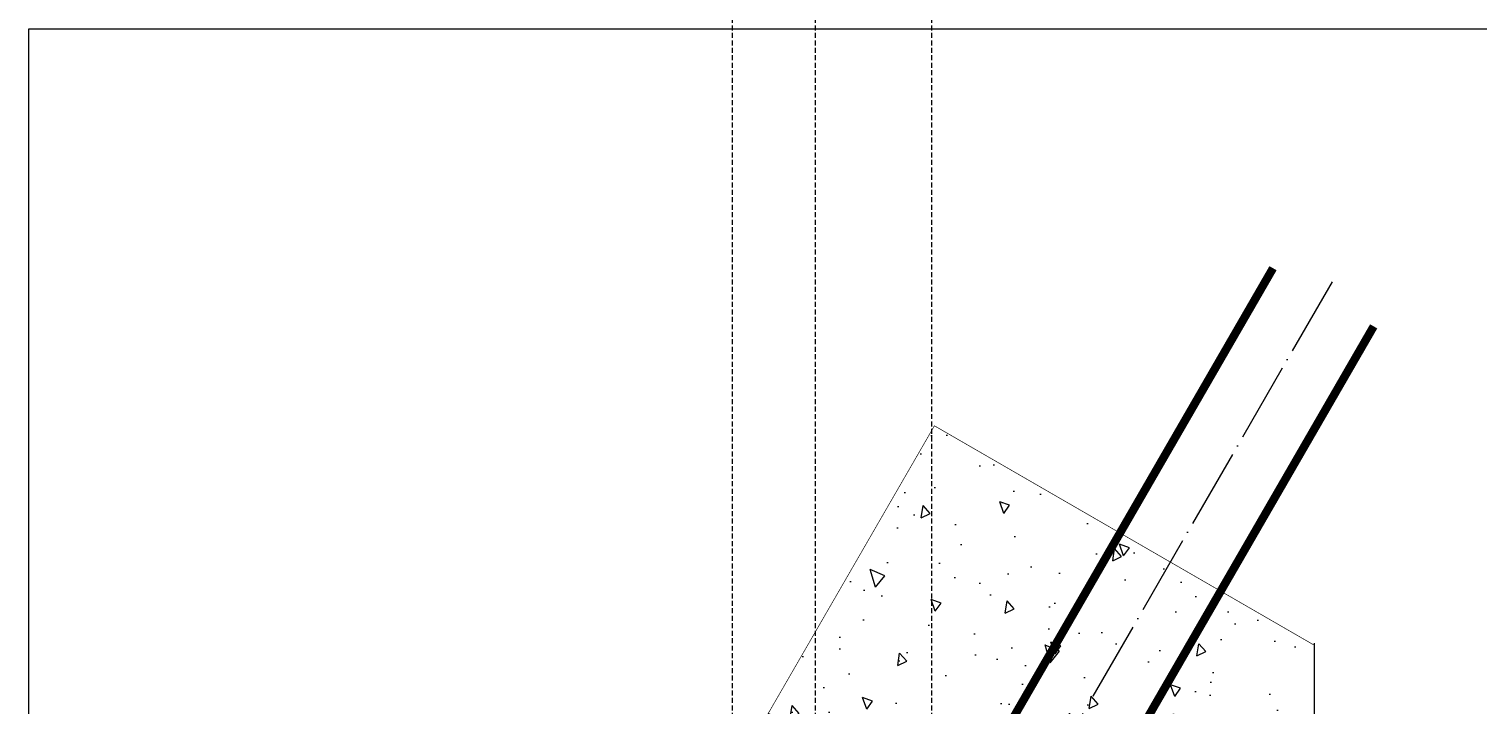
# Model space of a CAD drawing. Header units: millimetres. Extents: x -2069 to 10556, y -1036 to 8460.
# Drawn here: x 406 to 4771, y 6425 to 8460 of the extents above; entities that cross this region are included whole.
import ezdxf

# ---------------------------------------------------------------- set-up
doc = ezdxf.new("R2010")
doc.units = ezdxf.units.MM
for name, pattern in [('ACAD_ISO04W100', [30, 24, -3, 0, -3]), ('DASHED', [0.75, 0.5, -0.25]), ('HIDDEN2', [0.1875, 0.125, -0.0625])]:
    doc.linetypes.add(name, pattern=pattern)
for name, color, linetype in [('F-axis', 1, 'ACAD_ISO04W100'), ('F-dashed line', 8, 'DASHED'), ('F_CONC', 7, 'Continuous'), ('Hatch', 8, 'Continuous')]:
    doc.layers.add(name, color=color, linetype=linetype)

msp = doc.modelspace()

# ---------------------------------------------------------------- hatches: boundary and pattern name
at = {"layer": 'F_CONC', "true_color": 0x636466}
h = msp.add_hatch(dxfattribs=at)
h.set_pattern_fill('AR-CONC', color=251, scale=50, angle=59.984)
h.set_pattern_definition([(109.984, (-45175.45, 41183.1), (206.5699, 294.837), [37.5, -412.5]), (54.984, (-45175.45, 41183.1), (-360.3608, 128.0676), [30, -330]), (160.43544, (-45158.24, 41207.68), (-153.791, 422.9046), [31.87, -350.571]), (106.1682, (-45262.04, 41233.13), (338.5998, 420.6547), [56.25, -618.75]), (156.6196, (-45233.8, 41268.2), (-187.959, 648.3027), [47.805, -525.857]), (51.1682, (-45262.04, 41233.13), (-187.959, 648.3027), [45, -495]), (80.984, (-45215.38, 41263.92), (323.6099, 157.7233), [37.5, -412.5]), (25.984, (-45215.38, 41263.92), (-253.0903, 286.7168), [30, -330]), (131.43544, (-45188.4, 41277.06), (70.5196, 444.44), [31.87, -350.571]), (97.484, (-45175.45, 41183.11), (-141.0826, 88.52824), [0, -326, 0, -335, 0, -331.25]), (67.484, (-45175.45, 41183.1), (-104.95855, 212.5447), [0, -191, 0, -318.5, 0, -126.25]), (27.484, (-45231.23, 41086.56), (143.28512, 225.47317), [0, -125, 0, -390, 0, -517.5]), (17.484, (-45256.24, 41043.27), (102.5273, 277.52464), [0, -162.5, 0, -259, 0, -367.5])])
h.paths.add_polyline_path([(2773.87, 2715.04), (2773.87, 4013.87), (3524.24, 4013.87), (3524.24, 5312.7), (4274.6, 5312.7), (4274.6, 6605.27), (3131.41, 7265.71), (986.55, 3553.1)])

# ---------------------------------------------------------------- linework, layer by layer
at = {"color": 251, "linetype": 'HIDDEN2', "ltscale": 120, "true_color": 0x636466}
for p in [(2523.87, 702.92), (2773.87, 399.13), (3123.87, 474.53)]:
    msp.add_xline(p, (0, 1), dxfattribs=at)
msp.add_lwpolyline([(405.59, 8460.4), (5481, 8460.4), (5481, 1931.95), (405.59, 1931.95)], close=True)
at = {"layer": 'F-axis', "linetype": 'ACAD_ISO04W100', "ltscale": 10}
msp.add_line((4328.89, 7698.75), (1648.79, 3059.69), dxfattribs=at)
at = {"layer": 'F-dashed line'}
for p, q in [((4274.6, 6611.53), (4274.6, 5312.7)), ((4274.6, 6611.53), (4274.6, 5312.7)), ((4274.6, 6605.27), (4274.6, 5386.28))]:
    msp.add_line(p, q, dxfattribs=at)
at = {"layer": 'F_CONC', "const_width": 2}
msp.add_lwpolyline([(2773.87, 2715.04), (2773.87, 4013.87), (3524.24, 4013.87), (3524.24, 5312.7), (4274.6, 5312.7), (4274.6, 6605.27), (3131.41, 7265.71), (986.55, 3553.1), (2773.87, 2715.04)], dxfattribs=at)
at = {"layer": 'Hatch', "const_width": 25}
for points in [[(4150.72, 7740.19), (1507.63, 3165.17)], [(4453.78, 7565.1), (1810.69, 2990.09)]]:
    msp.add_lwpolyline(points, dxfattribs=at)

doc.saveas('drawing.dxf')
